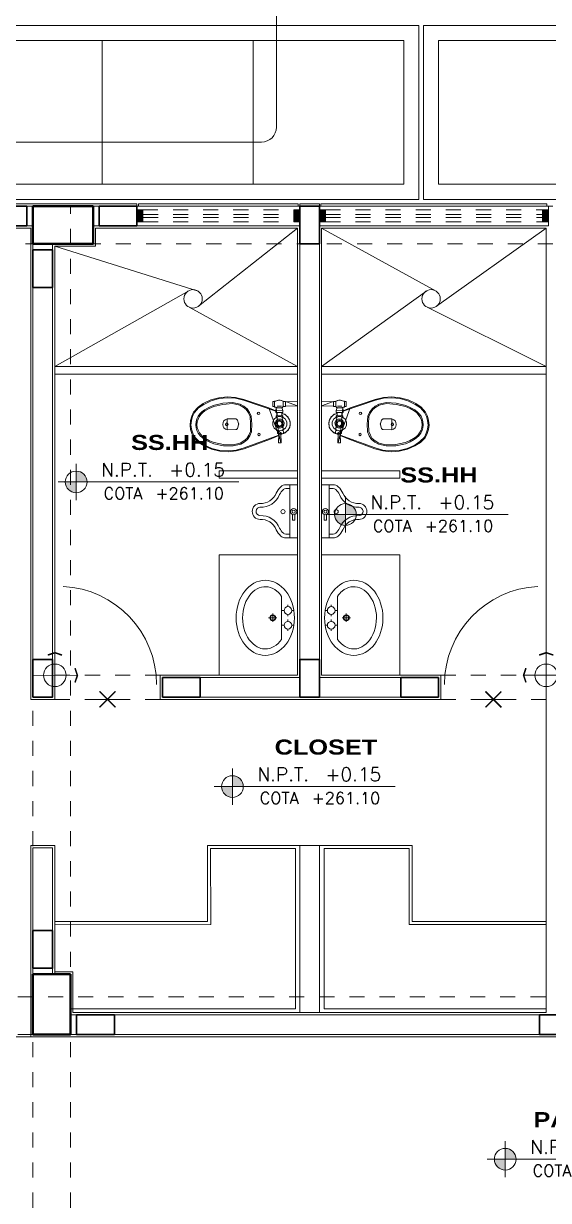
# Model space of a CAD drawing. Header units: metres. Extents: x 349703 to 349913, y 9282546 to 9282694.
# Drawn here: x 349767.52 to 349771, y 9282648.73 to 9282656.54 of the extents above; entities that cross this region are included whole.
import ezdxf
from ezdxf.enums import TextEntityAlignment as Align

# ---------------------------------------------------------------- set-up
doc = ezdxf.new("R2010")
doc.units = ezdxf.units.M
doc.header["$LTSCALE"] = 0.25
for name, pattern in [('01 nivel$0$HIDDEN2', [0.1875, 0.125, -0.0625]), ('B. SUM 2$0$HIDDEN', [0.375, 0.25, -0.125]), ('DASHED2', [0.762, 0.635, -0.127])]:
    doc.linetypes.add(name, pattern=pattern)
for name, color, linetype, lineweight in [('0_VANOS', 30, 'Continuous', 9), ('ARQ-FONDO', 253, 'CONTINUOUS', 9), ('COTAS', 94, 'CONTINUOUS', 18), ('TRAZO', 2, 'Continuous', 13)]:
    doc.layers.add(name, color=color, linetype=linetype, lineweight=lineweight)
doc.styles.add('MOYO2', font='arialbd.ttf', dxfattribs={"width": 1.2})
doc.styles.add('TM-DIM', font='romans.shx')

# ---------------------------------------------------------------- blocks, each defined once
blk = doc.blocks.new('COLUMNAS CENTRALES')
at = {"layer": 'ARQ-FONDO', "lineweight": 40}
for points in [[(-59540.5691, 35130.3325), (-59540.1691, 35130.3325), (-59540.1691, 35130.0825), (-59540.5691, 35130.0825)], [(-59540.4191, 35125.2325), (-59540.1691, 35125.2325), (-59540.1691, 35124.8325), (-59540.4191, 35124.8325)]]:
    blk.add_lwpolyline(points, close=True, dxfattribs=at)
blk = doc.blocks.new('jkveirvierbwe')
at = {"layer": 'ARQ-FONDO', "linetype": 'Continuous', "lineweight": -2}
for p, q in [((349203.1924, 9283045.3895), (349203.1906, 9283045.4461)), ((349203.2619, 9283045.3913), (349203.2619, 9283045.4461)), ((349203.1924, 9283045.3858), (349203.1924, 9283045.3876)), ((349203.1924, 9283045.384), (349203.1924, 9283045.3858)), ((349203.1943, 9283045.3821), (349203.1924, 9283045.384)), ((349203.1961, 9283045.3821), (349203.1943, 9283045.3821)), ((349203.1961, 9283045.3803), (349203.1961, 9283045.3821)), ((349203.1979, 9283045.3785), (349203.1961, 9283045.3803)), ((349203.1997, 9283045.3785), (349203.1979, 9283045.3785)), ((349203.2235, 9283045.3712), (349203.1997, 9283045.3785)), ((349203.2253, 9283045.3712), (349203.2235, 9283045.3712)), ((349203.2272, 9283045.3693), (349203.2253, 9283045.3712)), ((349203.2253, 9283045.3712), (349203.2253, 9283045.3712)), ((349203.229, 9283045.3712), (349203.2272, 9283045.3693)), ((349203.2272, 9283045.3693), (349203.2272, 9283045.3693)), ((349203.2272, 9283045.3693), (349203.2272, 9283045.3693)), ((349203.2308, 9283045.3712), (349203.229, 9283045.3712)), ((349203.229, 9283045.3712), (349203.229, 9283045.3712)), ((349203.2308, 9283045.3712), (349203.2546, 9283045.3785)), ((349203.2564, 9283045.3803), (349203.2546, 9283045.3785)), ((349203.2582, 9283045.3821), (349203.2564, 9283045.3803)), ((349203.2564, 9283045.3803), (349203.2564, 9283045.3803)), ((349203.2601, 9283045.384), (349203.2582, 9283045.3821)), ((349203.2619, 9283045.3876), (349203.2601, 9283045.3858)), ((349203.2601, 9283045.3858), (349203.2601, 9283045.384)), ((349203.2619, 9283045.3913), (349203.2619, 9283045.3895)), ((349203.2619, 9283045.3895), (349203.2619, 9283045.3876)), ((349203.3185, 9283045.119), (349203.335, 9283045.1208)), ((349203.3405, 9283045.1208), (349203.335, 9283045.1208)), ((349203.335, 9283045.0787), (349203.335, 9283045.1208)), ((349203.3387, 9283045.1153), (349203.3405, 9283045.1208)), ((349203.3807, 9283045.1317), (349203.3405, 9283045.1317)), ((349203.3405, 9283045.1208), (349203.3405, 9283045.1317)), ((349203.3405, 9283045.1208), (349203.3405, 9283045.1226)), ((349203.3405, 9283045.1208), (349203.3405, 9283045.1208)), ((349203.3807, 9283045.1317), (349203.3807, 9283045.1244)), ((349203.3807, 9283045.1244), (349203.3843, 9283045.1153)), ((349203.1047, 9283045.0879), (349203.1029, 9283045.0897)), ((349203.1687, 9283045.0824), (349203.165, 9283045.0842)), ((349203.1705, 9283045.0623), (349203.165, 9283045.0733)), ((349203.1778, 9283045.0532), (349203.1705, 9283045.0623)), ((349203.187, 9283045.044), (349203.1778, 9283045.0532)), ((349203.1961, 9283045.0367), (349203.187, 9283045.044)), ((349203.2765, 9283045.0458), (349203.2674, 9283045.0385)), ((349203.2856, 9283045.055), (349203.2765, 9283045.0458)), ((349203.282, 9283045.1153), (349203.3039, 9283045.1153)), ((349203.282, 9283045.0842), (349203.3039, 9283045.0842)), ((349203.293, 9283045.0641), (349203.2856, 9283045.055)), ((349203.2966, 9283045.0751), (349203.293, 9283045.0641)), ((349203.3058, 9283045.0769), (349203.3039, 9283045.0842)), ((349203.3076, 9283045.0769), (349203.3058, 9283045.0769)), ((349203.3167, 9283045.0769), (349203.3076, 9283045.0769)), ((349203.3204, 9283045.0769), (349203.3167, 9283045.0769)), ((349203.3204, 9283045.0787), (349203.3204, 9283045.0769)), ((349203.335, 9283045.1043), (349203.3368, 9283045.1098)), ((349203.335, 9283045.1007), (349203.335, 9283045.1043)), ((349203.335, 9283045.0952), (349203.335, 9283045.1007)), ((349203.3368, 9283045.0897), (349203.335, 9283045.0952)), ((349203.3423, 9283045.0787), (349203.335, 9283045.0787)), ((349203.3368, 9283045.1098), (349203.3387, 9283045.1153)), ((349203.3387, 9283045.0842), (349203.3368, 9283045.0897)), ((349203.3405, 9283045.0787), (349203.3387, 9283045.0842)), ((349203.3423, 9283045.0787), (349203.3405, 9283045.0787)), ((349203.3423, 9283045.0769), (349203.3423, 9283045.0787)), ((349203.3423, 9283045.0751), (349203.3423, 9283045.0787)), ((349203.3423, 9283045.0751), (349203.3423, 9283045.0769)), ((349203.3441, 9283045.0586), (349203.3441, 9283045.0751)), ((349203.3807, 9283045.0751), (349203.3789, 9283045.0751)), ((349203.3789, 9283045.0586), (349203.3789, 9283045.0751)), ((349203.3843, 9283045.0861), (349203.3807, 9283045.0769)), ((349203.3807, 9283045.0769), (349203.3807, 9283045.0751)), ((349203.3843, 9283045.1153), (349203.3862, 9283045.1062)), ((349203.3862, 9283045.0952), (349203.3843, 9283045.0861)), ((349203.3862, 9283045.1062), (349203.3862, 9283045.0952)), ((349203.2071, 9283045.0312), (349203.1961, 9283045.0367)), ((349203.2199, 9283045.0294), (349203.2071, 9283045.0312)), ((349203.2326, 9283045.0276), (349203.2199, 9283045.0294)), ((349203.2436, 9283045.0294), (349203.2326, 9283045.0276)), ((349203.2564, 9283045.0331), (349203.2436, 9283045.0294)), ((349203.2674, 9283045.0385), (349203.2564, 9283045.0331))]:
    blk.add_line(p, q, dxfattribs=at)
for points in [[(349203.335, 9283045.1208), (349203.3185, 9283045.1226), (349203.3167, 9283045.1226), (349203.335, 9283045.1701), (349203.3917, 9283045.3364), (349203.4044, 9283045.3913), (349203.4081, 9283045.4461), (349203.4026, 9283045.5009), (349203.388, 9283045.5539), (349203.3642, 9283045.6051), (349203.3405, 9283045.6398), (349203.3076, 9283045.6691), (349203.2802, 9283045.6819), (349203.2527, 9283045.6892), (349203.2217, 9283045.6928), (349203.1924, 9283045.6892), (349203.165, 9283045.6801), (349203.1376, 9283045.6673), (349203.1065, 9283045.6362), (349203.0828, 9283045.5996), (349203.0608, 9283045.5503), (349203.0481, 9283045.4955), (349203.0444, 9283045.4406), (349203.0499, 9283045.3858), (349203.0645, 9283045.3328), (349203.1248, 9283045.1665), (349203.1522, 9283045.1043), (349203.1047, 9283045.1062), (349203.1029, 9283045.1043), (349203.1029, 9283045.0897), (349203.1047, 9283045.0879), (349203.1614, 9283045.0897), (349203.1614, 9283045.1043), (349203.1632, 9283045.1062), (349203.165, 9283045.1062)], [(349203.165, 9283045.6801), (349203.1376, 9283045.6673), (349203.1065, 9283045.6362), (349203.0828, 9283045.5996), (349203.0608, 9283045.5503), (349203.0481, 9283045.4955), (349203.0444, 9283045.4406), (349203.0499, 9283045.3858), (349203.0645, 9283045.3328), (349203.1248, 9283045.1665), (349203.1522, 9283045.1043), (349203.335, 9283045.1701), (349203.3917, 9283045.3364), (349203.4044, 9283045.3913), (349203.4081, 9283045.4461), (349203.4026, 9283045.5009), (349203.388, 9283045.5539), (349203.3642, 9283045.6051), (349203.3405, 9283045.6398), (349203.3076, 9283045.6691), (349203.2802, 9283045.6819), (349203.2527, 9283045.6892), (349203.2217, 9283045.6928), (349203.1924, 9283045.6892)], [(349203.2235, 9283045.6472), (349203.2418, 9283045.6453), (349203.2601, 9283045.6398), (349203.2765, 9283045.6325), (349203.2911, 9283045.6216), (349203.3039, 9283045.6088), (349203.3149, 9283045.5942), (349203.3313, 9283045.5667), (349203.3441, 9283045.5357), (349203.3588, 9283045.4754), (349203.3642, 9283045.4114), (349203.3533, 9283045.362), (349203.3405, 9283045.3401), (349203.324, 9283045.32), (349203.3021, 9283045.3054), (349203.2783, 9283045.2944), (349203.229, 9283045.2908), (349203.1778, 9283045.2926), (349203.1541, 9283045.3036), (349203.1321, 9283045.3163), (349203.1157, 9283045.3364), (349203.1011, 9283045.3602), (349203.0901, 9283045.4077), (349203.0919, 9283045.4717), (349203.1047, 9283045.5338), (349203.1175, 9283045.5631), (349203.1321, 9283045.5905), (349203.1431, 9283045.6069), (349203.1559, 9283045.6197), (349203.1705, 9283045.6307), (349203.187, 9283045.6398), (349203.2052, 9283045.6453)], [(349203.1906, 9283045.4461), (349203.1943, 9283045.4571), (349203.2034, 9283045.468), (349203.2125, 9283045.4735), (349203.2253, 9283045.4754), (349203.2381, 9283045.4735), (349203.2491, 9283045.468), (349203.2564, 9283045.4589), (349203.2619, 9283045.4461)], [(349203.2326, 9283045.4552), (349203.2363, 9283045.4498), (349203.2326, 9283045.4443), (349203.2253, 9283045.4406), (349203.2199, 9283045.4443), (349203.2162, 9283045.4479), (349203.218, 9283045.4534), (349203.2253, 9283045.4571)], [(349203.1541, 9283045.2414), (349203.1595, 9283045.2432), (349203.165, 9283045.2414), (349203.1668, 9283045.2359), (349203.165, 9283045.2304), (349203.1595, 9283045.2286), (349203.1541, 9283045.2304), (349203.1504, 9283045.2359)], [(349203.293, 9283045.2432), (349203.2984, 9283045.2469), (349203.3039, 9283045.2432), (349203.3076, 9283045.2378), (349203.3039, 9283045.2323), (349203.2984, 9283045.2304), (349203.293, 9283045.2323), (349203.2911, 9283045.2378)], [(349203.1888, 9283045.119), (349203.2016, 9283045.1354), (349203.2199, 9283045.1445), (349203.2418, 9283045.1445), (349203.2601, 9283045.1354), (349203.2729, 9283045.119), (349203.2783, 9283045.0989), (349203.2747, 9283045.0787), (349203.2619, 9283045.0623), (349203.2418, 9283045.0513), (349203.2217, 9283045.0513), (349203.2016, 9283045.0605), (349203.1888, 9283045.0769), (349203.1833, 9283045.097)], [(349203.2052, 9283045.1135), (349203.218, 9283045.1263), (349203.2345, 9283045.1281), (349203.2509, 9283045.1208), (349203.2601, 9283045.108), (349203.2601, 9283045.0897), (349203.2509, 9283045.0751), (349203.2363, 9283045.0678), (349203.2199, 9283045.0714), (349203.2052, 9283045.0824), (349203.2016, 9283045.097)], [(349203.2125, 9283045.1116), (349203.2235, 9283045.1208), (349203.2381, 9283045.1208), (349203.2491, 9283045.1116), (349203.2546, 9283045.0989), (349203.2491, 9283045.0842), (349203.2381, 9283045.0769), (349203.2235, 9283045.0769), (349203.2125, 9283045.0842), (349203.2071, 9283045.0989)], [(349203.3204, 9283045.0769), (349203.3185, 9283045.1226), (349203.3039, 9283045.1226), (349203.3058, 9283045.0769)], [(349203.335, 9283045.1208), (349203.3405, 9283045.1208)], [(349203.377, 9283045.1317), (349203.377, 9283045.1427), (349203.3441, 9283045.1427), (349203.3441, 9283045.1317), (349203.3441, 9283045.1427), (349203.377, 9283045.1427)], [(349203.1029, 9283045.0897), (349203.1029, 9283045.1043), (349203.1047, 9283045.1062), (349203.1614, 9283045.1043)], [(349203.3039, 9283045.0842), (349203.3003, 9283045.0842), (349203.2966, 9283045.0751), (349203.2875, 9283045.0568), (349203.2729, 9283045.0422), (349203.2527, 9283045.0312), (349203.2326, 9283045.0276), (349203.2107, 9283045.0312), (349203.1906, 9283045.0404), (349203.176, 9283045.055), (349203.165, 9283045.0733), (349203.1577, 9283045.0897), (349203.165, 9283045.0733)], [(349203.1851, 9283045.1135), (349203.1687, 9283045.1116), (349203.165, 9283045.1098), (349203.165, 9283045.0842)], [(349203.2217, 9283045.0824), (349203.2125, 9283045.0989), (349203.2217, 9283045.1135), (349203.24, 9283045.1153), (349203.2491, 9283045.0989), (349203.24, 9283045.0824)], [(349203.2199, 9283045.1098), (349203.2308, 9283045.1153), (349203.2418, 9283045.1098), (349203.2473, 9283045.0989), (349203.2418, 9283045.0879), (349203.2308, 9283045.0824), (349203.2199, 9283045.0861), (349203.2144, 9283045.0989)], [(349203.3496, 9283044.9801), (349203.3478, 9283045.0586), (349203.3441, 9283045.0586), (349203.3789, 9283045.0586)]]:
    blk.add_lwpolyline(points, close=True, dxfattribs=at)
for points in [[(349203.2235, 9283045.6874), (349203.1943, 9283045.6837), (349203.1668, 9283045.6746), (349203.1413, 9283045.6618), (349203.112, 9283045.6325), (349203.0883, 9283045.5978), (349203.0663, 9283045.5485), (349203.0535, 9283045.4955), (349203.0499, 9283045.4406), (349203.0554, 9283045.3858), (349203.07, 9283045.3346), (349203.1541, 9283045.1043)], [(349203.2217, 9283045.6874), (349203.2509, 9283045.6837), (349203.2783, 9283045.6764), (349203.3039, 9283045.6636), (349203.335, 9283045.6362), (349203.3588, 9283045.6015), (349203.3825, 9283045.5521), (349203.3971, 9283045.4991), (349203.4026, 9283045.4461), (349203.399, 9283045.3913), (349203.3862, 9283045.3383), (349203.3131, 9283045.1226)], [(349203.2235, 9283045.6545), (349203.2034, 9283045.6526), (349203.1851, 9283045.6472), (349203.1668, 9283045.638), (349203.1504, 9283045.6252), (349203.1376, 9283045.6106), (349203.1266, 9283045.5942), (349203.1102, 9283045.5667), (349203.0974, 9283045.5357), (349203.0846, 9283045.4717), (349203.0828, 9283045.4077), (349203.0956, 9283045.3566), (349203.1084, 9283045.3328), (349203.1266, 9283045.3109), (349203.1504, 9283045.2962), (349203.176, 9283045.2853), (349203.229, 9283045.2834)], [(349203.2235, 9283045.6545), (349203.2436, 9283045.6526), (349203.2619, 9283045.6472), (349203.2802, 9283045.6398), (349203.2966, 9283045.627), (349203.3094, 9283045.6143), (349203.3222, 9283045.5978), (349203.3387, 9283045.5686), (349203.3514, 9283045.5393), (349203.3661, 9283045.4754), (349203.3715, 9283045.4114), (349203.3606, 9283045.3602), (349203.346, 9283045.3364), (349203.3295, 9283045.3145), (349203.3058, 9283045.2981), (349203.2802, 9283045.2871), (349203.2272, 9283045.2834)], [(349203.1888, 9283045.119), (349203.1851, 9283045.119), (349203.1851, 9283045.1116)], [(349203.2729, 9283045.0769), (349203.282, 9283045.0769), (349203.282, 9283045.1208), (349203.2729, 9283045.1208)], [(349203.3405, 9283045.1226), (349203.3405, 9283045.1317), (349203.3441, 9283045.1317)], [(349203.377, 9283045.1317), (349203.3807, 9283045.1317), (349203.3807, 9283045.1244), (349203.3825, 9283045.119), (349203.3843, 9283045.1116), (349203.3862, 9283045.1062), (349203.3862, 9283045.1007), (349203.3862, 9283045.0952), (349203.3843, 9283045.0879), (349203.3825, 9283045.0824), (349203.3807, 9283045.0769), (349203.3807, 9283045.0751), (349203.3423, 9283045.0751), (349203.3441, 9283045.0751)], [(349203.165, 9283045.0879), (349203.1632, 9283045.0879), (349203.1632, 9283045.0897), (349203.1614, 9283045.0897)], [(349203.1851, 9283045.0842), (349203.1851, 9283045.0769), (349203.1888, 9283045.0769)], [(349203.335, 9283045.0806), (349203.3204, 9283045.0787), (349203.335, 9283045.0806), (349203.335, 9283045.0787), (349203.3405, 9283045.0787)], [(349203.3478, 9283045.0861), (349203.3478, 9283045.0897), (349203.346, 9283045.0934), (349203.346, 9283045.097), (349203.346, 9283045.1007), (349203.346, 9283045.1043), (349203.346, 9283045.108), (349203.3478, 9283045.1116), (349203.3478, 9283045.1153)], [(349203.3752, 9283045.0586), (349203.377, 9283044.9801), (349203.3496, 9283044.9801), (349203.3478, 9283045.0586)], [(349203.377, 9283044.9801), (349203.3752, 9283045.0586), (349203.3789, 9283045.0586), (349203.3789, 9283045.0751)]]:
    blk.add_lwpolyline(points, dxfattribs=at)
blk = doc.blocks.new('Urinario')
at = {"layer": 'ARQ-FONDO', "linetype": 'ByBlock', "lineweight": 0}
for p, q in [((0, 0.1766), (0.077, 0.1766)), ((0, -0.1766), (0, 0.1766)), ((0, -0.1766), (0, 0.1696)), ((0.05, -0.1766), (0.05, 0.1766)), ((0.05, 0.1516), (0.077, 0.1516)), ((0.0177, 0.0202), (0.0177, 0.0593)), ((0.0177, 0.0593), (0.0323, 0.0593)), ((0.0323, 0.0593), (0.0323, 0.0204)), ((0.05, -0.1516), (0.077, -0.1516)), ((0.05, -0.1516), (0.077, -0.1516)), ((0, -0.1766), (0.077, -0.1766))]:
    blk.add_line(p, q, dxfattribs=at)
for centre, radius in [((0.0253, 0.0016), 0.0201), ((0.0253, 0.0016), 0.0101), ((0.0963, 0.0016), 0.0139)]:
    blk.add_circle(centre, radius, dxfattribs=at)
for centre, radius, start, end in [((0.077, 0.1266), 0.05, 47.4473, 90), ((0.0219, 0.0666), 0.1314, 24.67419, 47.4473), ((0.077, 0.1266), 0.025, 47.4473, 90), ((0.0219, 0.0666), 0.1064, 24.99149, 47.4473), ((0.2423, 0.1616), 0.1337, 201.9718, 272.88971), ((0.2423, 0.1616), 0.1087, 201.66063, 237.46032), ((0.2423, 0.1616), 0.1087, 237.46032, 273.26002), ((0.2468, 0), 0.0281, 268.11222, 85.4457), ((0.2485, 0.0016), 0.0515, 44.12036, 90), ((0.2485, 0.0016), 0.0515, 358.24072, 44.12036), ((0.2485, -0.0016), 0.0515, 315.87964, 1.75928), ((0.2423, -0.1616), 0.1337, 87.11029, 158.0282), ((0.2423, -0.1616), 0.1087, 122.53968, 158.33937), ((0.2423, -0.1616), 0.1087, 86.73998, 122.53968), ((0.2485, -0.0016), 0.0515, 270, 315.87964), ((0.077, -0.1266), 0.025, 270, 312.5527), ((0.0219, -0.0666), 0.1064, 312.5527, 335.00851), ((0.0219, -0.0666), 0.1314, 312.5527, 335.32581), ((0.077, -0.1266), 0.05, 270, 312.5527)]:
    blk.add_arc(centre, radius, start, end, dxfattribs=at)
blk = doc.blocks.new('LAVATORIO OVALIN')
at = {"layer": 'ARQ-FONDO', "linetype": 'ByBlock', "lineweight": 0}
for p, q in [((-0.0873, -0.0513), (-0.1012, -0.0513)), ((-0.0573, -0.0213), (-0.0573, -0.0074)), ((-0.0573, -0.0953), (-0.0573, -0.0813)), ((-0.0134, -0.0513), (-0.0273, -0.0513)), ((0.014, -0.0513), (0.0279, -0.0513)), ((0.0579, -0.0213), (0.0579, -0.0074)), ((0.0579, -0.0953), (0.0579, -0.0813)), ((0.0879, -0.0513), (0.1018, -0.0513)), ((-0.1677, -0.1), (0.1683, -0.1)), ((0.0321, -0.1692), (-0.0329, -0.1692)), ((0.0321, -0.1692), (-0.0329, -0.1692)), ((-0.0004, -0.2017), (-0.0004, -0.1367))]:
    blk.add_line(p, q, dxfattribs=at)
for centre, radius in [((-0.0573, -0.0513), 0.03), ((0.0579, -0.0513), 0.03), ((-0.0004, -0.1692), 0.0234), ((-0.0004, -0.1692), 0.0197)]:
    blk.add_circle(centre, radius, dxfattribs=at)
blk.add_ellipse((0, -0.2275), major_axis=(0.2931, 0), ratio=0.776272, dxfattribs=at)
blk.add_open_spline([(-0.1677, -0.1), (-0.1836, -0.111), (-0.1974, -0.1234), (-0.2436, -0.1796), (-0.2518, -0.2284), (-0.2166, -0.3204), (-0.1693, -0.3648), (-0.0391, -0.4105), (0.0413, -0.4102), (0.1709, -0.3637), (0.2177, -0.3191), (0.2403, -0.258), (0.2431, -0.2427), (0.2431, -0.2275), (0.2431, -0.1822), (0.2176, -0.1348), (0.1683, -0.1)], degree=3, knots=[2.306856, 2.306856, 2.306856, 2.306856, 2.57267, 2.57267, 3.430227, 3.430227, 4.287783, 4.287783, 5.14534, 5.14534, 6.002897, 6.002897, 6.283185, 6.283185, 6.283185, 7.116264, 7.116264, 7.116264, 7.116264], dxfattribs=at)
blk = doc.blocks.new('*U932')
blk.add_arc((0.0224, 0.0482), 0.6526, 0.15786, 87.08143)
blk = doc.blocks.new('*U675')
at = {"linetype": 'Continuous', "true_color": 0xbebebe}
for points in [[(3032.1314, 1351.1888), (3032.1314, 1351.2688), (3032.1714, 1351.2688), (3032.1714, 1351.1888)], [(3033.6114, 1351.1888), (3033.6114, 1351.2688), (3033.6514, 1351.2688), (3033.6514, 1351.1888)]]:
    blk.add_hatch(color=9, dxfattribs=at).paths.add_polyline_path(points)
at = {"layer": '0_VANOS', "linetype": 'Continuous'}
for p, q in [((3032.1314, 1351.2688), (3032.1714, 1351.2688)), ((3032.1314, 1351.2688), (3032.1314, 1351.1888)), ((3032.1714, 1351.2688), (3032.1714, 1351.1888)), ((3033.6114, 1351.1888), (3033.6114, 1351.2688)), ((3033.6114, 1351.2688), (3033.6514, 1351.2688)), ((3033.6514, 1351.2688), (3033.6514, 1351.1888)), ((3032.1714, 1351.1888), (3032.1314, 1351.1888)), ((3033.6514, 1351.1888), (3033.6114, 1351.1888))]:
    blk.add_line(p, q, dxfattribs=at)
at = {"layer": '0_VANOS', "linetype": '01 nivel$0$HIDDEN2', "ltscale": 0.5}
for p, q in [((3032.1708, 1351.2688), (3033.6108, 1351.2688)), ((3032.1714, 1351.2388), (3033.6114, 1351.2388)), ((3032.1714, 1351.2188), (3033.6114, 1351.2188)), ((3032.1714, 1351.1888), (3033.6114, 1351.1888))]:
    blk.add_line(p, q, dxfattribs=at)
at = {"layer": '0_VANOS', "linetype": '01 nivel$0$HIDDEN2'}
blk.add_line((3033.6114, 1351.2688), (3033.6514, 1351.2688), dxfattribs=at)
blk = doc.blocks.new('*U676')
at = {"linetype": 'Continuous', "true_color": 0xbebebe}
for points in [[(3032.1314, 1351.1888), (3032.1314, 1351.2688), (3032.1714, 1351.2688), (3032.1714, 1351.1888)], [(3033.1714, 1351.1888), (3033.1714, 1351.2688), (3033.2114, 1351.2688), (3033.2114, 1351.1888)]]:
    blk.add_hatch(color=9, dxfattribs=at).paths.add_polyline_path(points)
at = {"layer": '0_VANOS', "linetype": 'Continuous'}
for p, q in [((3032.1314, 1351.2688), (3032.1714, 1351.2688)), ((3032.1314, 1351.2688), (3032.1314, 1351.1888)), ((3032.1714, 1351.2688), (3032.1714, 1351.1888)), ((3033.1714, 1351.1888), (3033.1714, 1351.2688)), ((3033.1714, 1351.2688), (3033.2114, 1351.2688)), ((3033.2114, 1351.2688), (3033.2114, 1351.1888)), ((3032.1714, 1351.1888), (3032.1314, 1351.1888)), ((3033.2114, 1351.1888), (3033.1714, 1351.1888))]:
    blk.add_line(p, q, dxfattribs=at)
at = {"layer": '0_VANOS', "linetype": '01 nivel$0$HIDDEN2', "ltscale": 0.5}
for p, q in [((3032.1708, 1351.2688), (3033.1708, 1351.2688)), ((3032.1714, 1351.2388), (3033.1714, 1351.2388)), ((3032.1714, 1351.2188), (3033.1714, 1351.2188)), ((3032.1714, 1351.1888), (3033.1714, 1351.1888))]:
    blk.add_line(p, q, dxfattribs=at)
at = {"layer": '0_VANOS', "linetype": '01 nivel$0$HIDDEN2'}
blk.add_line((3033.1714, 1351.2688), (3033.2114, 1351.2688), dxfattribs=at)
blk = doc.blocks.new('CAMBIOPISO')
at = {"layer": 'ARQ-FONDO'}
blk.add_line((-0.1, 0), (0.1, 0), dxfattribs=at)
at = {"layer": 'ARQ-FONDO', "const_width": 0.01}
for points in [[(-0.053, -0.053), (0.053, 0.053)], [(-0.053, 0.053), (0.053, -0.053)]]:
    blk.add_lwpolyline(points, dxfattribs=at)
blk = doc.blocks.new('INICIO 1')
at = {"layer": 'ARQ-FONDO'}
for p, q in [((0, -0.15), (0, 0.15)), ((-0.15, 0), (0.15, 0))]:
    blk.add_line(p, q, dxfattribs=at)
at = {"layer": 'ARQ-FONDO', "const_width": 0.01}
for points in [[(-0.1342, -0.0474), (-0.15, 0), (-0.1342, 0.0474)], [(0.0474, -0.1342), (0, -0.15), (-0.0474, -0.1342)]]:
    blk.add_lwpolyline(points, dxfattribs=at)
at = {"layer": 'ARQ-FONDO'}
blk.add_circle((0, 0), 0.075, dxfattribs=at)
blk = doc.blocks.new('MODULOS DE 12 A 17 NUEVO')
at = {"layer": 'ARQ-FONDO'}
for p, q in [((350720.2528, 9282630.6354), (350721.7428, 9282630.6354)), ((350721.9028, 9282630.6354), (350723.5128, 9282630.6354)), ((350720.2528, 9282630.5854), (350721.7428, 9282630.5854)), ((350721.9028, 9282630.5854), (350723.5128, 9282630.5854))]:
    blk.add_line(p, q, dxfattribs=at)
for points in [[(350720.2378, 9282631.7003), (350721.7578, 9282631.7003), (350721.7578, 9282631.5703), (350720.2378, 9282631.5703)], [(350721.8878, 9282631.7003), (350722.9678, 9282631.7003), (350722.9678, 9282631.5703), (350721.8878, 9282631.5703)], [(350723.2578, 9282631.7003), (350723.2178, 9282631.7003), (350723.2178, 9282631.5703), (350723.2578, 9282631.5703)], [(350723.6978, 9282631.7003), (350723.6578, 9282631.7003), (350723.6578, 9282631.5703), (350723.6978, 9282631.5703)], [(350721.7578, 9282631.4503), (350721.8878, 9282631.4503), (350721.8878, 9282628.6903), (350721.7578, 9282628.6903)], [(350723.6578, 9282631.4103), (350723.6578, 9282631.4503), (350723.5278, 9282631.4503), (350723.5278, 9282631.4103)], [(350723.5278, 9282631.1603), (350723.6578, 9282631.1603), (350723.6578, 9282628.6903), (350723.5278, 9282628.6903)], [(350721.7428, 9282629.8934), (350721.7428, 9282629.9434), (350721.2229, 9282629.9435), (350721.2229, 9282629.8935)], [(350721.9028, 9282629.8934), (350721.9028, 9282629.9434), (350722.4228, 9282629.9435), (350722.4228, 9282629.8935)], [(350721.2178, 9282628.5703), (350721.7578, 9282628.5703), (350721.7578, 9282628.4403), (350721.2178, 9282628.4403)], [(350721.8878, 9282628.5703), (350722.5478, 9282628.5703), (350722.5478, 9282628.4403), (350721.8878, 9282628.4403)], [(350721.7578, 9282626.3453), (350721.7578, 9282627.4553), (350721.8878, 9282627.4553), (350721.8878, 9282626.3453)], [(350721.9165, 9282626.37), (350721.9165, 9282627.4353), (350722.4802, 9282627.4353), (350722.4787, 9282626.9299), (350723.5128, 9282626.9291), (350723.5128, 9282626.6003), (350723.4078, 9282626.6003), (350723.4078, 9282626.37)], [(350723.5278, 9282627.4403), (350723.6578, 9282627.4403), (350723.6578, 9282626.8903), (350723.5278, 9282626.8903)], [(350723.6578, 9282626.6003), (350723.6578, 9282626.6403), (350723.5278, 9282626.6403), (350723.5278, 9282626.6003)], [(350720.2978, 9282626.3303), (350723.1178, 9282626.3303), (350723.1178, 9282626.2003), (350720.2978, 9282626.2003)], [(350723.4078, 9282626.3303), (350723.3678, 9282626.3303), (350723.3678, 9282626.2003), (350723.4078, 9282626.2003)]]:
    blk.add_lwpolyline(points, close=True, dxfattribs=at)
for points in [[(350720.2478, 9282631.7153), (350721.7478, 9282631.7153)], [(350720.2478, 9282631.7003), (350720.2478, 9282631.7153)], [(350721.7478, 9282631.7003), (350721.7478, 9282631.7153)], [(350721.7578, 9282631.7153), (350721.7728, 9282631.7153)], [(350721.7578, 9282631.7003), (350721.7578, 9282631.7153)], [(350721.7728, 9282631.7153), (350721.8878, 9282631.7153)], [(350721.8878, 9282631.7003), (350721.8878, 9282631.7153)], [(350721.8978, 9282631.7153), (350722.9578, 9282631.7153), (350722.9578, 9282631.7003)], [(350721.8978, 9282631.7003), (350721.8978, 9282631.7153)], [(350722.9678, 9282631.5703), (350722.9678, 9282631.7153), (350723.2328, 9282631.7153)], [(350723.2328, 9282631.7153), (350723.6728, 9282631.7153)], [(350723.6728, 9282631.7153), (350723.9478, 9282631.7153), (350723.9478, 9282631.5703)], [(350721.7428, 9282631.4503), (350721.7428, 9282631.4503), (350721.7428, 9282631.5553), (350720.2528, 9282631.5553), (350720.2528, 9282631.4503)], [(350720.2528, 9282631.5553), (350720.9796, 9282631.036)], [(350720.9819, 9282631.1355), (350721.7428, 9282631.5553)], [(350722.9578, 9282631.5553), (350721.9028, 9282631.5553), (350721.9028, 9282631.4503)], [(350721.9028, 9282631.5553), (350722.5587, 9282631.036)], [(350723.5128, 9282631.1603), (350723.5128, 9282631.4353), (350723.2428, 9282631.4353), (350723.2428, 9282631.5553), (350722.9578, 9282631.5553)], [(350723.9578, 9282631.5553), (350723.6728, 9282631.5553), (350723.6728, 9282631.4253)], [(350720.2528, 9282631.4503), (350720.2528, 9282626.3453), (350723.1178, 9282626.3453)], [(350721.7428, 9282628.7053), (350721.7428, 9282631.4503)], [(350721.8878, 9282631.4503), (350721.7578, 9282631.4503)], [(350721.7578, 9282631.4503), (350721.8878, 9282631.4503)], [(350721.9028, 9282631.4503), (350721.9028, 9282628.5853), (350722.5478, 9282628.5853)], [(350722.5611, 9282631.1355), (350723.5128, 9282631.4353)], [(350723.6728, 9282631.4253), (350723.6728, 9282631.1603)], [(350721.0452, 9282631.1387), (350721.7428, 9282630.6354)], [(350722.6244, 9282631.1387), (350723.5128, 9282630.6354)], [(350723.5128, 9282628.6903), (350723.5128, 9282631.1603)], [(350723.5278, 9282631.1603), (350723.6578, 9282631.1603)], [(350723.6578, 9282631.1603), (350723.5278, 9282631.1603)], [(350723.6728, 9282631.1603), (350723.6728, 9282628.6903)], [(350720.2528, 9282630.6354), (350721.0422, 9282631.0297)], [(350721.9028, 9282630.6354), (350722.6213, 9282631.0297)], [(350721.2228, 9282628.5853), (350721.2228, 9282629.385), (350721.7428, 9282629.385)], [(350722.4228, 9282628.5853), (350722.4228, 9282629.385), (350721.9028, 9282629.385)], [(350721.2028, 9282628.5853), (350721.7428, 9282628.5853), (350721.7428, 9282628.7053)], [(350723.6728, 9282628.6903), (350723.6728, 9282628.4253), (350723.5128, 9282628.4253), (350723.5128, 9282628.6903)], [(350723.6578, 9282628.6903), (350723.5278, 9282628.6903)], [(350721.2178, 9282628.4253), (350721.2178, 9282628.4253), (350720.9528, 9282628.4253), (350720.9528, 9282628.5853), (350721.2178, 9282628.5853)], [(350722.5478, 9282628.5853), (350722.5478, 9282628.5853), (350722.8128, 9282628.5853), (350722.8128, 9282628.4253), (350722.5478, 9282628.4253)], [(350722.5478, 9282628.5703), (350722.5478, 9282628.4403)], [(350721.8728, 9282628.4253), (350721.2028, 9282628.4253)], [(350722.5478, 9282628.4253), (350721.8728, 9282628.4253)], [(350720.2528, 9282626.37), (350721.7265, 9282626.37), (350721.7265, 9282627.4353), (350721.1609, 9282627.4353), (350721.1609, 9282626.9299), (350720.2528, 9282626.9299)], [(350723.5128, 9282626.8903), (350723.5128, 9282627.4553), (350723.6728, 9282627.4553), (350723.6728, 9282626.8903)], [(350723.1178, 9282626.3453), (350723.3928, 9282626.3453), (350723.3928, 9282626.6153), (350723.5128, 9282626.6153), (350723.5128, 9282626.8903)], [(350723.6578, 9282626.8903), (350723.5278, 9282626.8903)], [(350723.6728, 9282626.8903), (350723.6728, 9282626.6153)], [(350723.6728, 9282626.6153), (350723.6728, 9282626.1853), (350723.3928, 9282626.1853)], [(350723.1178, 9282626.3303), (350723.1178, 9282626.2003)], [(350720.2828, 9282626.1853), (350717.3478, 9282626.1853)], [(350723.1178, 9282626.1853), (350720.2828, 9282626.1853)], [(350723.3928, 9282626.1853), (350723.1178, 9282626.1853)]]:
    blk.add_lwpolyline(points, dxfattribs=at)
at = {"layer": 'ARQ-FONDO', "lineweight": 30, "flags": 128}
for points in [[(350721.7578, 9282631.7003), (350721.8878, 9282631.7003), (350721.8878, 9282631.4503), (350721.7578, 9282631.4503), (350721.7578, 9282631.7003)], [(350722.9678, 9282631.5703), (350722.9678, 9282631.7003), (350723.2178, 9282631.7003), (350723.2178, 9282631.5703), (350722.9678, 9282631.5703)], [(350723.6978, 9282631.5703), (350723.6978, 9282631.7003), (350723.9478, 9282631.7003), (350723.9478, 9282631.5703), (350723.6978, 9282631.5703)], [(350723.5278, 9282631.4103), (350723.6578, 9282631.4103), (350723.6578, 9282631.1603), (350723.5278, 9282631.1603), (350723.5278, 9282631.4103)], [(350721.7578, 9282628.6903), (350721.8878, 9282628.6903), (350721.8878, 9282628.4403), (350721.7578, 9282628.4403), (350721.7578, 9282628.6903)], [(350723.5278, 9282628.6903), (350723.6578, 9282628.6903), (350723.6578, 9282628.4403), (350723.5278, 9282628.4403), (350723.5278, 9282628.6903)], [(350721.2178, 9282628.5703), (350721.2178, 9282628.4403), (350720.9678, 9282628.4403), (350720.9678, 9282628.5703), (350721.2178, 9282628.5703)], [(350722.7978, 9282628.5703), (350722.7978, 9282628.4403), (350722.5478, 9282628.4403), (350722.5478, 9282628.5703), (350722.7978, 9282628.5703)], [(350723.5278, 9282626.8903), (350723.6578, 9282626.8903), (350723.6578, 9282626.6403), (350723.5278, 9282626.6403), (350723.5278, 9282626.8903)], [(350720.0478, 9282626.2003), (350720.0478, 9282626.3303), (350720.2978, 9282626.3303), (350720.2978, 9282626.2003), (350720.0478, 9282626.2003)], [(350723.1178, 9282626.2003), (350723.1178, 9282626.3303), (350723.3678, 9282626.3303), (350723.3678, 9282626.2003), (350723.1178, 9282626.2003)]]:
    blk.add_lwpolyline(points, dxfattribs=at)
at = {"layer": 'ARQ-FONDO', "linetype": 'DASHED2', "ltscale": 0.3}
for points in [[(350720.9528, 9282628.5853), (350720.2528, 9282628.5853), (350720.2528, 9282628.4253), (350720.9528, 9282628.4253)], [(350723.5128, 9282628.5853), (350722.8128, 9282628.5853), (350722.8128, 9282628.4253), (350723.5128, 9282628.4253)], [(350724.6728, 9282626.3453), (350723.6728, 9282626.3453), (350723.6727, 9282626.1853), (350724.6728, 9282626.1853)]]:
    blk.add_lwpolyline(points, close=True, dxfattribs=at)
at = {"layer": 'ARQ-FONDO', "linetype": 'Continuous', "lineweight": -2}
for points in [[(350721.7578, 9282627.4553), (350721.1409, 9282627.4553), (350721.1409, 9282626.9499), (350720.2528, 9282626.9499)], [(350721.8878, 9282627.4553), (350722.5003, 9282627.4553), (350722.5003, 9282626.9499), (350723.5128, 9282626.9499)]]:
    blk.add_lwpolyline(points, dxfattribs=at)
at = {"layer": 'ARQ-FONDO'}
for centre in [(350721.0162, 9282631.0849), (350722.5953, 9282631.0849)]:
    blk.add_circle(centre, 0.0611, dxfattribs=at)
for name, p in [('COLUMNAS CENTRALES', (410263.827, 9247501.3678)), ('*U932', (350720.2528, 9282628.4753)), ('CAMBIOPISO', (350720.6032, 9282628.4253)), ('CAMBIOPISO', (350723.1632, 9282628.4253))]:
    blk.add_blockref(name, p, dxfattribs=at)
at = {"layer": 'ARQ-FONDO', "xscale": -1}
for name, p in [('*U675', (353753.8893, 9281280.4065)), ('*U676', (353755.0993, 9281280.4065)), ('*U932', (350723.5128, 9282628.4753))]:
    blk.add_blockref(name, p, dxfattribs=at)
at = {"layer": 'ARQ-FONDO'}
for name, p, rotation in [('jkveirvierbwe', (9633766.7229, 8933427.0254), 90), ('Urinario', (350721.7428, 9282629.6736), 179.9960903201841)]:
    blk.add_blockref(name, p, dxfattribs=dict(at, rotation=rotation))
at = {"layer": 'ARQ-FONDO', "xscale": -1}
for name, p, rotation in [('jkveirvierbwe', (-8932323.0772, 8933427.0254), 270), ('Urinario', (350721.9028, 9282629.6736), 180.0039096798158), ('INICIO 1', (350720.0928, 9282628.5853), 180.2990686836464), ('INICIO 1', (350723.5128, 9282628.5853), 180.2990686836464)]:
    blk.add_blockref(name, p, dxfattribs=dict(at, rotation=rotation))
at = {"layer": 'ARQ-FONDO', "extrusion": (-2.4e-15, -1.67142e-11, -1), "xscale": -0.8505000000000874, "yscale": 0.8505000000000874, "zscale": -0.8505000000000874, "rotation": 90.00381696064603}
blk.add_blockref('LAVATORIO OVALIN', (-350721.7228, 9282628.9668, -0.0002), dxfattribs=at)
at = {"layer": 'ARQ-FONDO', "extrusion": (2.4e-15, -1.67142e-11, -1), "xscale": 0.8505000000000874, "yscale": 0.8505000000000874, "zscale": -0.8505000000000874, "rotation": 269.996183039354}
blk.add_blockref('LAVATORIO OVALIN', (-350721.9228, 9282628.9668, -0.0002), dxfattribs=at)
at = {"layer": 'ARQ-FONDO', "xscale": 0.9999863742899391, "yscale": 0.9999863742899391, "zscale": 0.9999863742899391, "rotation": 180.0000001653733}
blk.add_blockref('INICIO 1', (350720.2528, 9282628.5853), dxfattribs=at)
blk = doc.blocks.new('VERDAD88')
at = {"layer": 'ARQ-FONDO'}
for points in [[(350751.7178, 9282653.5361), (350755.7178, 9282653.5361), (350755.7178, 9282652.3811), (350751.7178, 9282652.3811), (350751.7178, 9282653.5361)], [(350755.7478, 9282653.5361), (350759.7478, 9282653.5361), (350759.7478, 9282652.3811), (350755.7478, 9282652.3811), (350755.7478, 9282653.5361)]]:
    blk.add_lwpolyline(points, dxfattribs=at)
at = {"layer": 'ARQ-FONDO', "flags": 128}
for points in [[(350751.8178, 9282653.4361), (350755.6178, 9282653.4361), (350755.6178, 9282652.4811), (350751.8178, 9282652.4811)], [(350755.8478, 9282653.4361), (350759.6478, 9282653.4361), (350759.6478, 9282652.4811), (350755.8478, 9282652.4811)]]:
    blk.add_lwpolyline(points, close=True, dxfattribs=at)
for points in [[(350756.8478, 9282652.4811), (350756.8478, 9282653.4361)], [(350757.8478, 9282652.4811), (350757.8478, 9282653.4361)]]:
    blk.add_lwpolyline(points, dxfattribs=at)
blk = doc.blocks.new('VIGAS')
at = {"layer": 'ARQ-FONDO', "linetype": 'B. SUM 2$0$HIDDEN', "flags": 128}
for points in [[(350745.1945, 9282650.6146), (350769.7445, 9282650.6146)], [(350758.3945, 9282639.3646), (350758.3945, 9282650.6146)], [(350758.6445, 9282639.3646), (350758.6445, 9282650.6146)], [(350745.1945, 9282650.3646), (350769.7445, 9282650.3646)], [(350745.4445, 9282645.3646), (350769.7445, 9282645.3646)], [(350745.4445, 9282645.1146), (350769.7445, 9282645.1146)]]:
    blk.add_lwpolyline(points, dxfattribs=at)
blk = doc.blocks.new('*U591')
h = blk.add_hatch(color=251)
h.paths.add_polyline_path([(0.75, -0.1724), (0.75, -0.2324), (0.81, -0.2324, 0.414214)])
h.paths.add_polyline_path([(0.75, -0.2324), (0.69, -0.2324, 0.414214), (0.75, -0.2924)])
at = {"color": 2}
for p, q in [((0.75, -0.1324), (0.75, -0.3324)), ((0.65, -0.2324), (1.65, -0.2324))]:
    blk.add_line(p, q, dxfattribs=at)
blk.add_circle((0.75, -0.2324), 0.06, dxfattribs=at)
at = {"color": 2, "style": 'TM-DIM'}
blk.add_text('COTA', height=0.065, rotation=360, dxfattribs=at).set_placement((1.0088, -0.3282), align=Align.CENTER)
for tag, p, height in [('NIV_P', (0.8881, -0.2024), 0.075), ('VALOR_P', (1.2641, -0.2024), 0.075), ('COTA_P', (1.1884, -0.3282), 0.065)]:
    blk.add_attdef(tag, p, '', height=height, rotation=360, dxfattribs=at)
blk = doc.blocks.new('NOMBRES 12 A 17 AÑOS NUEVO')
at = {"layer": 'ARQ-FONDO', "xscale": 1.199999999999999, "yscale": 1.199999999999999, "zscale": 1.199999999999999}
for p in [(349766.9659, 9282672.9856, 0), (349768.7523, 9282672.7697, 0), (349768.0024, 9282670.9629), (349769.8127, 9282668.489, 0)]:
    blk.add_blockref('*U591', p, dxfattribs=at).add_auto_attribs({'NIV_P': 'N.P.T.', 'COTA_P': '+261.10', 'VALOR_P': '+0.15'})
at = {"layer": 'ARQ-FONDO', "lineweight": -2, "char_height": 0.1, "width": 2.666695, "attachment_point": 8, "style": 'MOYO2'}
for s, insert in [('SS.HH', (349768.4863, 9282672.9178, 0)), ('SS.HH', (349770.2726, 9282672.7019, 0)), ('CLOSET', (349769.5227, 9282670.8951)), ('PASADIZO', (349771.333, 9282668.4213, 0))]:
    blk.add_mtext(s, dxfattribs=dict(at, insert=insert))
blk = doc.blocks.new('*U947')
at = {"layer": 'cotas', "true_color": 0x000000}
h = blk.add_hatch(color=18, dxfattribs=at)
h.dxf.hatch_style = 1
edge = h.paths.add_edge_path()
edge.add_arc((2841.4206, 1652.8066), 0.1, 0, 360)
at = {"layer": 'TRAZO', "color": 18, "true_color": 0x000000}
for p, q in [((2841.4206, 1652.7066), (2841.4206, 1649.9329)), ((2840.653, 1649.9329), (2845.1257, 1649.9329)), ((2840.553, 1648.8329), (2840.553, 1649.8329)), ((2845.2257, 1649.8329), (2845.2257, 1648.8329)), ((2840.653, 1648.7329), (2845.1257, 1648.7329))]:
    blk.add_line(p, q, dxfattribs=at)
blk.add_circle((2841.4206, 1652.8066), 0.1, dxfattribs=at)
for centre, start, end in [((2840.653, 1649.8329), 90, 180), ((2845.1257, 1649.8329), 0, 90), ((2840.653, 1648.8329), 180, 270), ((2845.1257, 1648.8329), 270, 0)]:
    blk.add_arc(centre, 0.1, start, end, dxfattribs=at)

msp = doc.modelspace()

# ---------------------------------------------------------------- block references
at = {"layer": 'ARQ-FONDO', "xscale": -1, "rotation": 180}
msp.add_blockref('*U947', (346923.9694, 9284305.6856), dxfattribs=at)
at = {"layer": 'ARQ-FONDO', "xscale": -1}
for name, p in [('VERDAD88', (700525.887, 2.9916)), ('MODULOS DE 12 A 17 NUEVO', (700491.237, 23.6274)), ('VIGAS', (700526.2237, 4.713))]:
    msp.add_blockref(name, p, dxfattribs=at)
at = {"layer": 'ARQ-FONDO'}
msp.add_blockref('NOMBRES 12 A 17 AÑOS NUEVO', (0, -19.2104), dxfattribs=at)

doc.saveas('drawing.dxf')
